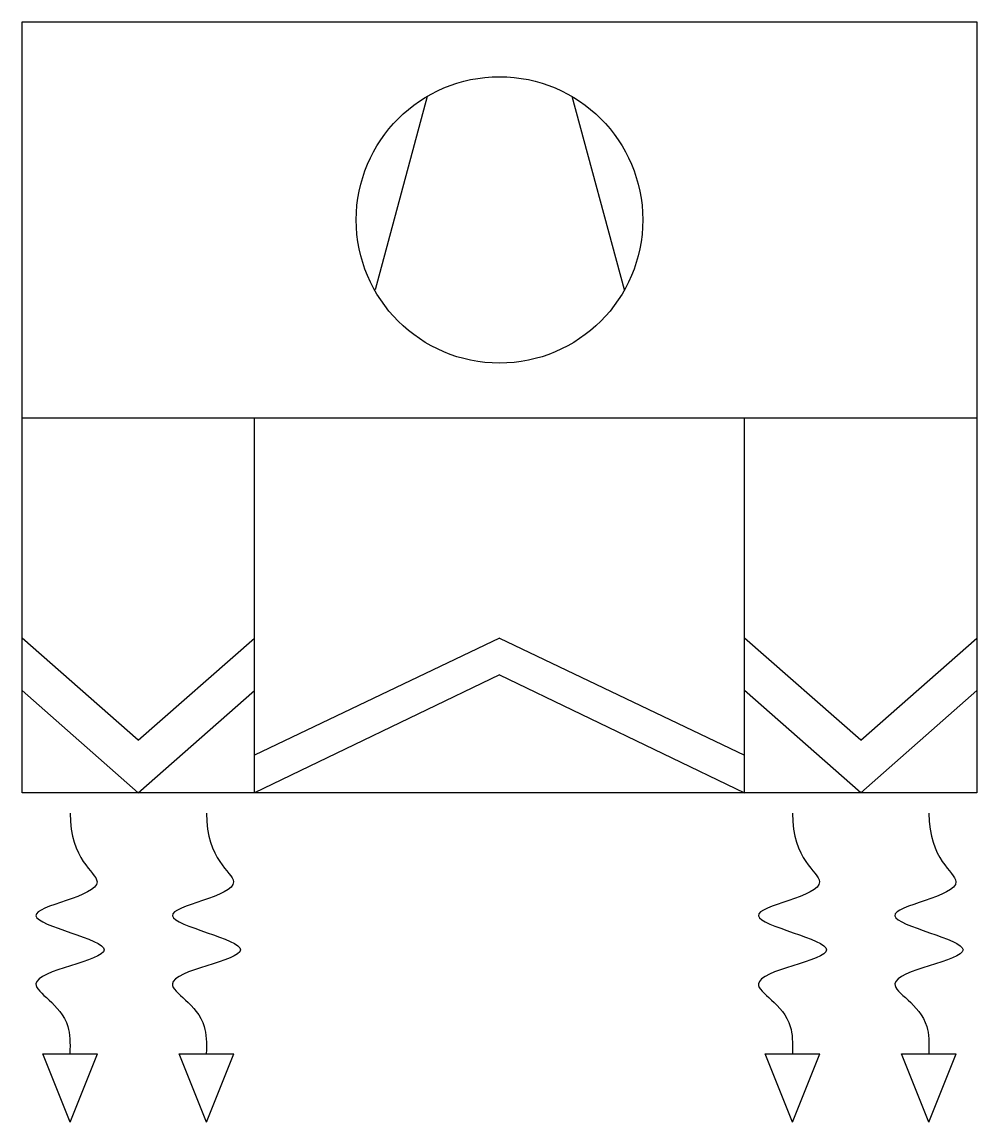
# Model space of a CAD drawing. Header units: millimetres. Extents: x -350 to 350, y -241 to 565.
import ezdxf

# ---------------------------------------------------------------- set-up
doc = ezdxf.new("R2010")
doc.units = ezdxf.units.MM

msp = doc.modelspace()

# ---------------------------------------------------------------- linework, layer by layer
at = {"color": 0, "linetype": 'ByBlock', "lineweight": -2}
for p, q in [((-350, 565.27), (350, 565.27)), ((-350, 0), (-350, 565.27)), ((350, 565.27), (350, 0)), ((-52.93, 510.65), (-91.24, 368.86)), ((91.59, 368.86), (53.29, 510.61)), ((-350, 275), (350, 275)), ((-179.57, 0), (-179.57, 275)), ((179.57, 0), (179.57, 275)), ((-264.78, 38.54), (-350, 113.54)), ((-264.78, 38.54), (-179.57, 113.54)), ((0, 113.54), (-179.57, 27.68)), ((0, 113.54), (179.57, 27.68)), ((264.78, 38.54), (179.57, 113.54)), ((264.78, 38.54), (350, 113.54)), ((0, 86.45), (-179.57, 0)), ((0, 86.45), (179.57, 0)), ((-264.78, 0), (-350, 75)), ((-264.78, 0), (-179.57, 75)), ((264.78, 0), (179.57, 75)), ((264.78, 0), (350, 75)), ((-179.57, 0), (-350, 0)), ((179.57, 0), (-179.57, 0)), ((350, 0), (179.57, 0)), ((-314.78, -241.37), (-334.78, -191.37)), ((-334.78, -191.37), (-294.78, -191.37)), ((-314.78, -241.37), (-294.78, -191.37)), ((-214.78, -241.37), (-234.78, -191.37)), ((-234.78, -191.37), (-194.78, -191.37)), ((-214.78, -241.37), (-194.78, -191.37)), ((214.78, -241.37), (194.78, -191.37)), ((194.78, -191.37), (234.78, -191.37)), ((214.78, -241.37), (234.78, -191.37)), ((314.78, -241.37), (294.78, -191.37)), ((294.78, -191.37), (334.78, -191.37)), ((314.78, -241.37), (334.78, -191.37))]:
    msp.add_line(p, q, dxfattribs=at)
msp.add_circle((0, 420.13), 105, dxfattribs=at)
for points in [[(-314.78, -15), (-314.78, -49.12), (-264.86, -72.33), (-387.56, -88.58), (-240.74, -116.44), (-370.12, -134.02), (-315.19, -157.29), (-314.67, -183.17), (-314.91, -191.37)], [(-214.78, -15), (-214.78, -49.12), (-164.86, -72.33), (-287.56, -88.58), (-140.74, -116.44), (-270.12, -134.02), (-215.19, -157.29), (-214.67, -183.17), (-214.91, -191.37)], [(214.78, -15), (214.78, -49.12), (264.71, -72.33), (142.01, -88.58), (288.83, -116.44), (159.45, -134.02), (214.38, -157.29), (214.9, -183.17), (214.66, -191.37)], [(314.78, -15), (314.78, -49.12), (364.71, -72.33), (242.01, -88.58), (388.83, -116.44), (259.45, -134.02), (314.38, -157.29), (314.9, -183.17), (314.66, -191.37)]]:
    msp.add_open_spline(points, degree=3, knots=[0, 0, 0, 0, 35.355339, 91.257038, 147.158738, 203.060437, 238.415776, 249.986285, 249.986285, 249.986285, 249.986285], dxfattribs=at)

doc.saveas('drawing.dxf')
